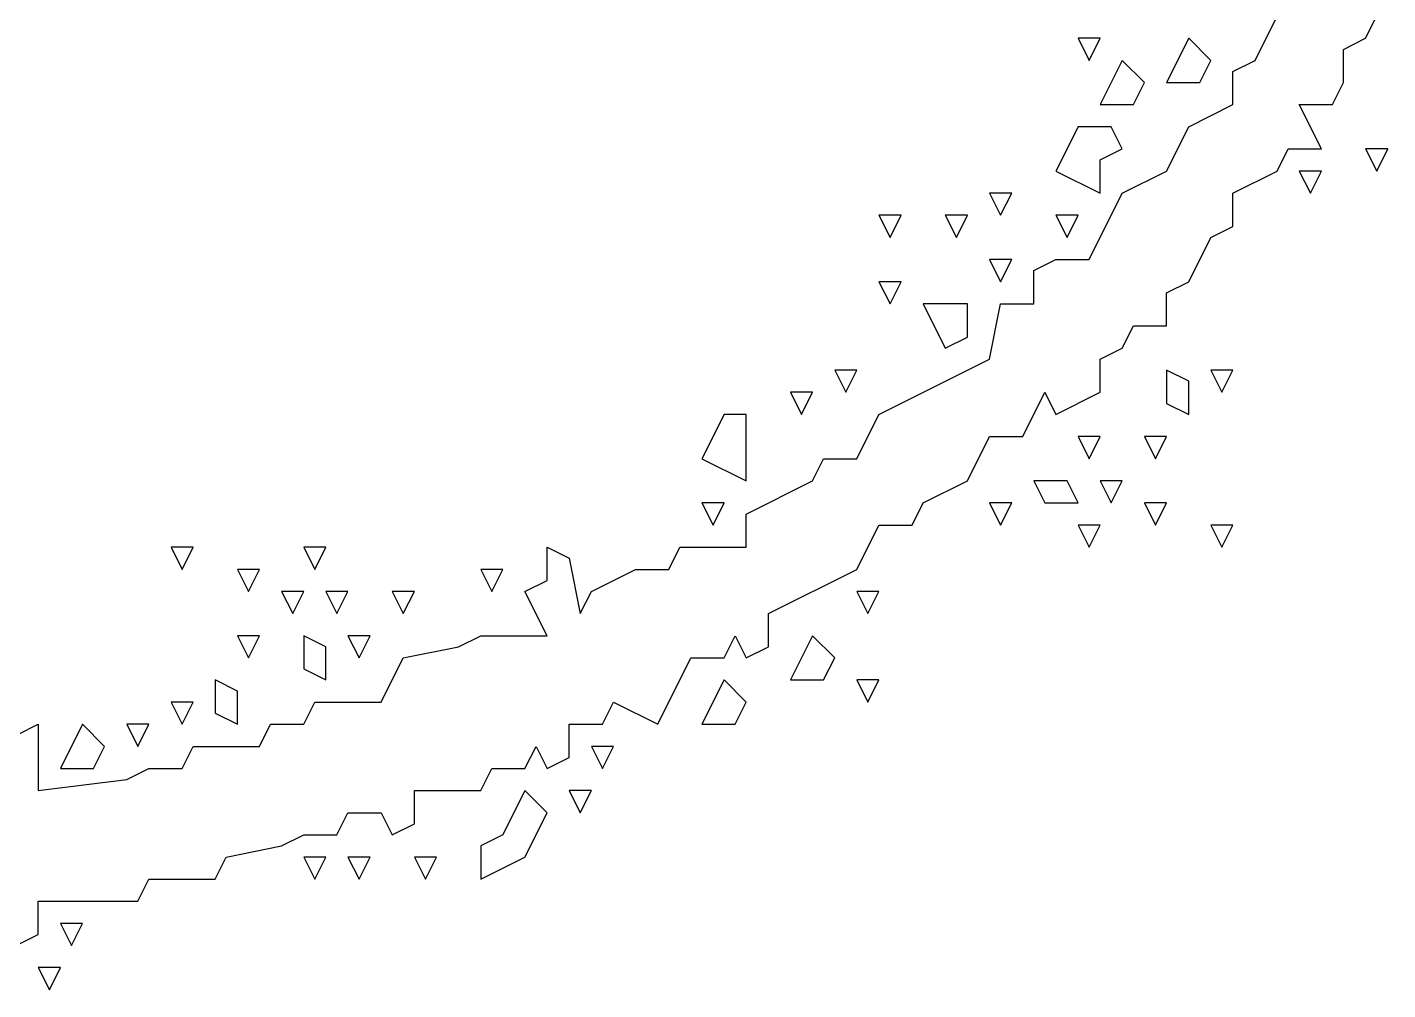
# Model space of a CAD drawing. Extents: x 2 to 124, y 0 to 170.
# Drawn here: x 72.77 to 82.67, y 5.8 to 12.8 of the extents above; entities that cross this region are included whole.
import ezdxf

# ---------------------------------------------------------------- set-up
doc = ezdxf.new("R2010")
doc.units = 0
doc.layers.add('Layer0', color=7, linetype='Continuous')

msp = doc.modelspace()

# ---------------------------------------------------------------- linework, layer by layer
at = {"layer": 'Layer0', "color": 5, "linetype": 'CONTINUOUS'}
for p, q in [((82.50473, 12.7178, 0.1), (82.66572, 13.03977, 0.1)), ((81.69981, 12.55682, 0.1), (81.8608, 12.87879, 0.1)), ((80.41193, 12.7178, 0.1), (80.49242, 12.55682, 0.1)), ((80.57292, 12.7178, 0.1), (80.41193, 12.7178, 0.1)), ((80.49242, 12.55682, 0.1), (80.57292, 12.7178, 0.1)), ((81.21686, 12.7178, 0.1), (81.05587, 12.39583, 0.1)), ((81.37784, 12.55682, 0.1), (81.21686, 12.7178, 0.1)), ((82.34375, 12.63731, 0.1), (82.50473, 12.7178, 0.1)), ((82.34375, 12.39583, 0.1), (82.34375, 12.63731, 0.1)), ((80.7339, 12.55682, 0.1), (80.57292, 12.23485, 0.1)), ((80.89489, 12.39583, 0.1), (80.7339, 12.55682, 0.1)), ((81.29735, 12.39583, 0.1), (81.37784, 12.55682, 0.1)), ((81.53883, 12.47633, 0.1), (81.69981, 12.55682, 0.1)), ((81.53883, 12.23485, 0.1), (81.53883, 12.47633, 0.1)), ((80.81439, 12.23485, 0.1), (80.89489, 12.39583, 0.1)), ((81.05587, 12.39583, 0.1), (81.29735, 12.39583, 0.1)), ((82.26326, 12.23485, 0.1), (82.34375, 12.39583, 0.1)), ((80.57292, 12.23485, 0.1), (80.81439, 12.23485, 0.1)), ((81.21686, 12.07386, 0.1), (81.53883, 12.23485, 0.1)), ((82.18277, 11.91288, 0.1), (82.02178, 12.23485, 0.1)), ((82.02178, 12.23485, 0.1), (82.26326, 12.23485, 0.1)), ((80.41193, 12.07386, 0.1), (80.25095, 11.75189, 0.1)), ((80.65341, 12.07386, 0.1), (80.41193, 12.07386, 0.1)), ((80.7339, 11.91288, 0.1), (80.65341, 12.07386, 0.1)), ((81.05587, 11.75189, 0.1), (81.21686, 12.07386, 0.1)), ((80.57292, 11.83239, 0.1), (80.7339, 11.91288, 0.1)), ((81.8608, 11.75189, 0.1), (81.94129, 11.91288, 0.1)), ((81.94129, 11.91288, 0.1), (82.18277, 11.91288, 0.1)), ((82.50473, 11.91288, 0.1), (82.58523, 11.75189, 0.1)), ((82.66572, 11.91288, 0.1), (82.50473, 11.91288, 0.1)), ((82.58523, 11.75189, 0.1), (82.66572, 11.91288, 0.1)), ((80.57292, 11.59091, 0.1), (80.57292, 11.83239, 0.1)), ((80.25095, 11.75189, 0.1), (80.57292, 11.59091, 0.1)), ((80.7339, 11.59091, 0.1), (81.05587, 11.75189, 0.1)), ((81.53883, 11.59091, 0.1), (81.8608, 11.75189, 0.1)), ((82.02178, 11.75189, 0.1), (82.10227, 11.59091, 0.1)), ((82.18277, 11.75189, 0.1), (82.02178, 11.75189, 0.1)), ((82.10227, 11.59091, 0.1), (82.18277, 11.75189, 0.1)), ((79.76799, 11.59091, 0.1), (79.84848, 11.42992, 0.1)), ((79.92898, 11.59091, 0.1), (79.76799, 11.59091, 0.1)), ((79.84848, 11.42992, 0.1), (79.92898, 11.59091, 0.1)), ((80.49242, 11.10795, 0.1), (80.7339, 11.59091, 0.1)), ((81.53883, 11.34943, 0.1), (81.53883, 11.59091, 0.1)), ((78.96307, 11.42992, 0.1), (79.04356, 11.26894, 0.1)), ((79.12405, 11.42992, 0.1), (78.96307, 11.42992, 0.1)), ((79.04356, 11.26894, 0.1), (79.12405, 11.42992, 0.1)), ((79.44602, 11.42992, 0.1), (79.52652, 11.26894, 0.1)), ((79.60701, 11.42992, 0.1), (79.44602, 11.42992, 0.1)), ((79.52652, 11.26894, 0.1), (79.60701, 11.42992, 0.1)), ((80.25095, 11.42992, 0.1), (80.33144, 11.26894, 0.1)), ((80.41193, 11.42992, 0.1), (80.25095, 11.42992, 0.1)), ((80.33144, 11.26894, 0.1), (80.41193, 11.42992, 0.1)), ((81.37784, 11.26894, 0.1), (81.53883, 11.34943, 0.1)), ((81.21686, 10.94697, 0.1), (81.37784, 11.26894, 0.1)), ((79.76799, 11.10795, 0.1), (79.84848, 10.94697, 0.1)), ((79.92898, 11.10795, 0.1), (79.76799, 11.10795, 0.1)), ((79.84848, 10.94697, 0.1), (79.92898, 11.10795, 0.1)), ((80.08996, 11.02746, 0.1), (80.25095, 11.10795, 0.1)), ((80.25095, 11.10795, 0.1), (80.49242, 11.10795, 0.1)), ((80.08996, 10.78598, 0.1), (80.08996, 11.02746, 0.1)), ((78.96307, 10.94697, 0.1), (79.04356, 10.78598, 0.1)), ((79.12405, 10.94697, 0.1), (78.96307, 10.94697, 0.1)), ((79.04356, 10.78598, 0.1), (79.12405, 10.94697, 0.1)), ((81.05587, 10.86648, 0.1), (81.21686, 10.94697, 0.1)), ((81.05587, 10.625, 0.1), (81.05587, 10.86648, 0.1)), ((79.28504, 10.78598, 0.1), (79.44602, 10.46402, 0.1)), ((79.60701, 10.78598, 0.1), (79.28504, 10.78598, 0.1)), ((79.60701, 10.54451, 0.1), (79.60701, 10.78598, 0.1)), ((79.76799, 10.38352, 0.1), (79.84848, 10.78598, 0.1)), ((79.84848, 10.78598, 0.1), (80.08996, 10.78598, 0.1)), ((80.7339, 10.46402, 0.1), (80.81439, 10.625, 0.1)), ((80.81439, 10.625, 0.1), (81.05587, 10.625, 0.1)), ((79.44602, 10.46402, 0.1), (79.60701, 10.54451, 0.1)), ((80.57292, 10.38352, 0.1), (80.7339, 10.46402, 0.1)), ((78.6411, 10.30303, 0.1), (78.72159, 10.14205, 0.1)), ((78.80208, 10.30303, 0.1), (78.6411, 10.30303, 0.1)), ((78.72159, 10.14205, 0.1), (78.80208, 10.30303, 0.1)), ((78.96307, 9.981061, 0.1), (79.76799, 10.38352, 0.1)), ((80.57292, 10.14205, 0.1), (80.57292, 10.38352, 0.1)), ((81.05587, 10.30303, 0.1), (81.05587, 10.06155, 0.1)), ((81.21686, 10.22254, 0.1), (81.05587, 10.30303, 0.1)), ((81.37784, 10.30303, 0.1), (81.45833, 10.14205, 0.1)), ((81.53883, 10.30303, 0.1), (81.37784, 10.30303, 0.1)), ((81.45833, 10.14205, 0.1), (81.53883, 10.30303, 0.1)), ((81.21686, 9.981061, 0.1), (81.21686, 10.22254, 0.1)), ((78.31913, 10.14205, 0.1), (78.39962, 9.981061, 0.1)), ((78.48011, 10.14205, 0.1), (78.31913, 10.14205, 0.1)), ((78.39962, 9.981061, 0.1), (78.48011, 10.14205, 0.1)), ((80.00947, 9.820076, 0.1), (80.17045, 10.14205, 0.1)), ((80.17045, 10.14205, 0.1), (80.25095, 9.981061, 0.1)), ((80.25095, 9.981061, 0.1), (80.57292, 10.14205, 0.1)), ((81.05587, 10.06155, 0.1), (81.21686, 9.981061, 0.1)), ((77.83617, 9.981061, 0.1), (77.67519, 9.659091, 0.1)), ((77.99716, 9.981061, 0.1), (77.83617, 9.981061, 0.1)), ((77.99716, 9.498106, 0.1), (77.99716, 9.981061, 0.1)), ((78.80208, 9.659091, 0.1), (78.96307, 9.981061, 0.1)), ((79.60701, 9.498106, 0.1), (79.76799, 9.820076, 0.1)), ((79.76799, 9.820076, 0.1), (80.00947, 9.820076, 0.1)), ((80.41193, 9.820076, 0.1), (80.49242, 9.659091, 0.1)), ((80.57292, 9.820076, 0.1), (80.41193, 9.820076, 0.1)), ((80.49242, 9.659091, 0.1), (80.57292, 9.820076, 0.1)), ((80.89489, 9.820076, 0.1), (80.97538, 9.659091, 0.1)), ((81.05587, 9.820076, 0.1), (80.89489, 9.820076, 0.1)), ((80.97538, 9.659091, 0.1), (81.05587, 9.820076, 0.1)), ((77.67519, 9.659091, 0.1), (77.99716, 9.498106, 0.1)), ((78.48011, 9.498106, 0.1), (78.56061, 9.659091, 0.1)), ((78.56061, 9.659091, 0.1), (78.80208, 9.659091, 0.1)), ((77.99716, 9.256629, 0.1), (78.48011, 9.498106, 0.1)), ((79.28504, 9.337121, 0.1), (79.60701, 9.498106, 0.1)), ((80.08996, 9.498106, 0.1), (80.17045, 9.337121, 0.1)), ((80.33144, 9.498106, 0.1), (80.08996, 9.498106, 0.1)), ((80.41193, 9.337121, 0.1), (80.33144, 9.498106, 0.1)), ((80.57292, 9.498106, 0.1), (80.65341, 9.337121, 0.1)), ((80.7339, 9.498106, 0.1), (80.57292, 9.498106, 0.1)), ((80.65341, 9.337121, 0.1), (80.7339, 9.498106, 0.1)), ((77.67519, 9.337121, 0.1), (77.75568, 9.176136, 0.1)), ((77.83617, 9.337121, 0.1), (77.67519, 9.337121, 0.1)), ((77.75568, 9.176136, 0.1), (77.83617, 9.337121, 0.1)), ((79.20455, 9.176136, 0.1), (79.28504, 9.337121, 0.1)), ((79.76799, 9.337121, 0.1), (79.84848, 9.176136, 0.1)), ((79.92898, 9.337121, 0.1), (79.76799, 9.337121, 0.1)), ((79.84848, 9.176136, 0.1), (79.92898, 9.337121, 0.1)), ((80.17045, 9.337121, 0.1), (80.41193, 9.337121, 0.1)), ((80.89489, 9.337121, 0.1), (80.97538, 9.176136, 0.1)), ((81.05587, 9.337121, 0.1), (80.89489, 9.337121, 0.1)), ((80.97538, 9.176136, 0.1), (81.05587, 9.337121, 0.1)), ((77.99716, 9.015152, 0.1), (77.99716, 9.256629, 0.1)), ((78.80208, 8.854167, 0.1), (78.96307, 9.176136, 0.1)), ((78.96307, 9.176136, 0.1), (79.20455, 9.176136, 0.1)), ((80.41193, 9.176136, 0.1), (80.49242, 9.015152, 0.1)), ((80.57292, 9.176136, 0.1), (80.41193, 9.176136, 0.1)), ((80.49242, 9.015152, 0.1), (80.57292, 9.176136, 0.1)), ((81.37784, 9.176136, 0.1), (81.45833, 9.015152, 0.1)), ((81.53883, 9.176136, 0.1), (81.37784, 9.176136, 0.1)), ((81.45833, 9.015152, 0.1), (81.53883, 9.176136, 0.1)), ((73.81155, 9.015152, 0.1), (73.89205, 8.854167, 0.1)), ((73.97254, 9.015152, 0.1), (73.81155, 9.015152, 0.1)), ((73.89205, 8.854167, 0.1), (73.97254, 9.015152, 0.1)), ((74.77746, 9.015152, 0.1), (74.85795, 8.854167, 0.1)), ((74.93845, 9.015152, 0.1), (74.77746, 9.015152, 0.1)), ((74.85795, 8.854167, 0.1), (74.93845, 9.015152, 0.1)), ((76.5483, 8.773674, 0.1), (76.5483, 9.015152, 0.1)), ((76.5483, 9.015152, 0.1), (76.70928, 8.934659, 0.1)), ((77.43371, 8.854167, 0.1), (77.5142, 9.015152, 0.1)), ((77.5142, 9.015152, 0.1), (77.99716, 9.015152, 0.1)), ((76.70928, 8.934659, 0.1), (76.78977, 8.532197, 0.1)), ((74.29451, 8.854167, 0.1), (74.375, 8.693182, 0.1)), ((74.45549, 8.854167, 0.1), (74.29451, 8.854167, 0.1)), ((74.375, 8.693182, 0.1), (74.45549, 8.854167, 0.1)), ((76.06534, 8.854167, 0.1), (76.14583, 8.693182, 0.1)), ((76.22633, 8.854167, 0.1), (76.06534, 8.854167, 0.1)), ((76.14583, 8.693182, 0.1), (76.22633, 8.854167, 0.1)), ((76.87027, 8.693182, 0.1), (77.19223, 8.854167, 0.1)), ((77.19223, 8.854167, 0.1), (77.43371, 8.854167, 0.1)), ((78.15814, 8.532197, 0.1), (78.80208, 8.854167, 0.1)), ((76.38731, 8.693182, 0.1), (76.5483, 8.773674, 0.1)), ((74.61648, 8.693182, 0.1), (74.69697, 8.532197, 0.1)), ((74.77746, 8.693182, 0.1), (74.61648, 8.693182, 0.1)), ((74.69697, 8.532197, 0.1), (74.77746, 8.693182, 0.1)), ((74.93845, 8.693182, 0.1), (75.01894, 8.532197, 0.1)), ((75.09943, 8.693182, 0.1), (74.93845, 8.693182, 0.1)), ((75.01894, 8.532197, 0.1), (75.09943, 8.693182, 0.1)), ((75.4214, 8.693182, 0.1), (75.50189, 8.532197, 0.1)), ((75.58239, 8.693182, 0.1), (75.4214, 8.693182, 0.1)), ((75.50189, 8.532197, 0.1), (75.58239, 8.693182, 0.1)), ((76.5483, 8.371212, 0.1), (76.38731, 8.693182, 0.1)), ((76.78977, 8.532197, 0.1), (76.87027, 8.693182, 0.1)), ((78.80208, 8.693182, 0.1), (78.88258, 8.532197, 0.1)), ((78.96307, 8.693182, 0.1), (78.80208, 8.693182, 0.1)), ((78.88258, 8.532197, 0.1), (78.96307, 8.693182, 0.1)), ((78.15814, 8.29072, 0.1), (78.15814, 8.532197, 0.1)), ((74.29451, 8.371212, 0.1), (74.375, 8.210227, 0.1)), ((74.45549, 8.371212, 0.1), (74.29451, 8.371212, 0.1)), ((74.375, 8.210227, 0.1), (74.45549, 8.371212, 0.1)), ((74.77746, 8.371212, 0.1), (74.77746, 8.129735, 0.1)), ((74.93845, 8.29072, 0.1), (74.77746, 8.371212, 0.1)), ((75.09943, 8.371212, 0.1), (75.17992, 8.210227, 0.1)), ((75.26042, 8.371212, 0.1), (75.09943, 8.371212, 0.1)), ((75.17992, 8.210227, 0.1), (75.26042, 8.371212, 0.1)), ((75.90436, 8.29072, 0.1), (76.06534, 8.371212, 0.1)), ((76.06534, 8.371212, 0.1), (76.5483, 8.371212, 0.1)), ((77.83617, 8.210227, 0.1), (77.91667, 8.371212, 0.1)), ((77.91667, 8.371212, 0.1), (77.99716, 8.210227, 0.1)), ((78.48011, 8.371212, 0.1), (78.31913, 8.049242, 0.1)), ((78.6411, 8.210227, 0.1), (78.48011, 8.371212, 0.1)), ((74.93845, 8.049242, 0.1), (74.93845, 8.29072, 0.1)), ((75.50189, 8.210227, 0.1), (75.90436, 8.29072, 0.1)), ((77.99716, 8.210227, 0.1), (78.15814, 8.29072, 0.1)), ((74.77746, 8.129735, 0.1), (74.93845, 8.049242, 0.1)), ((75.34091, 7.888258, 0.1), (75.50189, 8.210227, 0.1)), ((77.35322, 7.727273, 0.1), (77.5947, 8.210227, 0.1)), ((77.5947, 8.210227, 0.1), (77.83617, 8.210227, 0.1)), ((78.56061, 8.049242, 0.1), (78.6411, 8.210227, 0.1)), ((74.13352, 8.049242, 0.1), (74.13352, 7.807765, 0.1)), ((74.29451, 7.96875, 0.1), (74.13352, 8.049242, 0.1)), ((77.83617, 8.049242, 0.1), (77.67519, 7.727273, 0.1)), ((77.99716, 7.888258, 0.1), (77.83617, 8.049242, 0.1)), ((78.31913, 8.049242, 0.1), (78.56061, 8.049242, 0.1)), ((78.80208, 8.049242, 0.1), (78.88258, 7.888258, 0.1)), ((78.96307, 8.049242, 0.1), (78.80208, 8.049242, 0.1)), ((78.88258, 7.888258, 0.1), (78.96307, 8.049242, 0.1)), ((74.29451, 7.727273, 0.1), (74.29451, 7.96875, 0.1)), ((73.81155, 7.888258, 0.1), (73.89205, 7.727273, 0.1)), ((73.97254, 7.888258, 0.1), (73.81155, 7.888258, 0.1)), ((73.89205, 7.727273, 0.1), (73.97254, 7.888258, 0.1)), ((74.77746, 7.727273, 0.1), (74.85795, 7.888258, 0.1)), ((74.85795, 7.888258, 0.1), (75.34091, 7.888258, 0.1)), ((76.95076, 7.727273, 0.1), (77.03125, 7.888258, 0.1)), ((77.03125, 7.888258, 0.1), (77.35322, 7.727273, 0.1)), ((77.91667, 7.727273, 0.1), (77.99716, 7.888258, 0.1)), ((72.52367, 7.566288, 0.1), (72.84564, 7.727273, 0.1)), ((72.84564, 7.727273, 0.1), (72.84564, 7.244318, 0.1)), ((73.16761, 7.727273, 0.1), (73.00663, 7.405303, 0.1)), ((73.3286, 7.566288, 0.1), (73.16761, 7.727273, 0.1)), ((73.48958, 7.727273, 0.1), (73.57008, 7.566288, 0.1)), ((73.65057, 7.727273, 0.1), (73.48958, 7.727273, 0.1)), ((73.57008, 7.566288, 0.1), (73.65057, 7.727273, 0.1)), ((74.13352, 7.807765, 0.1), (74.29451, 7.727273, 0.1)), ((74.45549, 7.566288, 0.1), (74.53598, 7.727273, 0.1)), ((74.53598, 7.727273, 0.1), (74.77746, 7.727273, 0.1)), ((76.70928, 7.485795, 0.1), (76.70928, 7.727273, 0.1)), ((76.70928, 7.727273, 0.1), (76.95076, 7.727273, 0.1)), ((77.67519, 7.727273, 0.1), (77.91667, 7.727273, 0.1)), ((73.24811, 7.405303, 0.1), (73.3286, 7.566288, 0.1)), ((73.89205, 7.405303, 0.1), (73.97254, 7.566288, 0.1)), ((73.97254, 7.566288, 0.1), (74.45549, 7.566288, 0.1)), ((76.38731, 7.405303, 0.1), (76.4678, 7.566288, 0.1)), ((76.4678, 7.566288, 0.1), (76.5483, 7.405303, 0.1)), ((76.87027, 7.566288, 0.1), (76.95076, 7.405303, 0.1)), ((77.03125, 7.566288, 0.1), (76.87027, 7.566288, 0.1)), ((76.95076, 7.405303, 0.1), (77.03125, 7.566288, 0.1)), ((76.5483, 7.405303, 0.1), (76.70928, 7.485795, 0.1)), ((73.00663, 7.405303, 0.1), (73.24811, 7.405303, 0.1)), ((73.48958, 7.324811, 0.1), (73.65057, 7.405303, 0.1)), ((73.65057, 7.405303, 0.1), (73.89205, 7.405303, 0.1)), ((76.06534, 7.244318, 0.1), (76.14583, 7.405303, 0.1)), ((76.14583, 7.405303, 0.1), (76.38731, 7.405303, 0.1)), ((72.84564, 7.244318, 0.1), (73.48958, 7.324811, 0.1)), ((75.58239, 7.002841, 0.1), (75.58239, 7.244318, 0.1)), ((75.58239, 7.244318, 0.1), (76.06534, 7.244318, 0.1)), ((76.38731, 7.244318, 0.1), (76.22633, 6.922348, 0.1)), ((76.5483, 7.083333, 0.1), (76.38731, 7.244318, 0.1)), ((76.70928, 7.244318, 0.1), (76.78977, 7.083333, 0.1)), ((76.87027, 7.244318, 0.1), (76.70928, 7.244318, 0.1)), ((76.78977, 7.083333, 0.1), (76.87027, 7.244318, 0.1)), ((75.01894, 6.922348, 0.1), (75.09943, 7.083333, 0.1)), ((75.09943, 7.083333, 0.1), (75.34091, 7.083333, 0.1)), ((75.34091, 7.083333, 0.1), (75.4214, 6.922348, 0.1)), ((76.38731, 6.761364, 0.1), (76.5483, 7.083333, 0.1)), ((75.4214, 6.922348, 0.1), (75.58239, 7.002841, 0.1)), ((74.21402, 6.761364, 0.1), (74.61648, 6.841856, 0.1)), ((74.61648, 6.841856, 0.1), (74.77746, 6.922348, 0.1)), ((74.77746, 6.922348, 0.1), (75.01894, 6.922348, 0.1)), ((76.22633, 6.922348, 0.1), (76.06534, 6.841856, 0.1)), ((76.06534, 6.841856, 0.1), (76.06534, 6.600379, 0.1)), ((74.13352, 6.600379, 0.1), (74.21402, 6.761364, 0.1)), ((74.77746, 6.761364, 0.1), (74.85795, 6.600379, 0.1)), ((74.93845, 6.761364, 0.1), (74.77746, 6.761364, 0.1)), ((74.85795, 6.600379, 0.1), (74.93845, 6.761364, 0.1)), ((75.09943, 6.761364, 0.1), (75.17992, 6.600379, 0.1)), ((75.26042, 6.761364, 0.1), (75.09943, 6.761364, 0.1)), ((75.17992, 6.600379, 0.1), (75.26042, 6.761364, 0.1)), ((75.58239, 6.761364, 0.1), (75.66288, 6.600379, 0.1)), ((75.74337, 6.761364, 0.1), (75.58239, 6.761364, 0.1)), ((75.66288, 6.600379, 0.1), (75.74337, 6.761364, 0.1)), ((76.06534, 6.600379, 0.1), (76.38731, 6.761364, 0.1)), ((73.57008, 6.439394, 0.1), (73.65057, 6.600379, 0.1)), ((73.65057, 6.600379, 0.1), (74.13352, 6.600379, 0.1)), ((72.84564, 6.197917, 0.1), (72.84564, 6.439394, 0.1)), ((72.84564, 6.439394, 0.1), (73.57008, 6.439394, 0.1)), ((73.00663, 6.278409, 0.1), (73.08712, 6.117424, 0.1)), ((73.16761, 6.278409, 0.1), (73.00663, 6.278409, 0.1)), ((73.08712, 6.117424, 0.1), (73.16761, 6.278409, 0.1)), ((72.68466, 6.117424, 0.1), (72.84564, 6.197917, 0.1)), ((72.84564, 5.956439, 0.1), (72.92614, 5.795455, 0.1)), ((73.00663, 5.956439, 0.1), (72.84564, 5.956439, 0.1)), ((72.92614, 5.795455, 0.1), (73.00663, 5.956439, 0.1))]:
    msp.add_line(p, q, dxfattribs=at)

doc.saveas('drawing.dxf')
